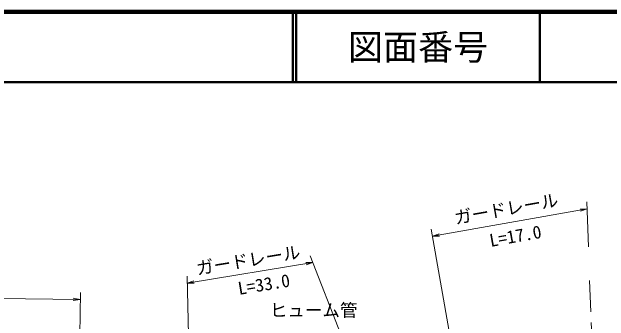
# Model space of a CAD drawing. Units: millimetres, scale not verified. Extents: x 40000 to 680000, y 20000 to 380000.
# Drawn here: x 468712 to 553852, y 335964 to 380000 of the extents above; entities that cross this region are included whole.
import ezdxf
from ezdxf.enums import TextEntityAlignment as Align

# ---------------------------------------------------------------- set-up
doc = ezdxf.new("R2010")
doc.units = ezdxf.units.MM
doc.header["$LTSCALE"] = 1000
doc.linetypes.add('CHAIN', pattern=[18.5, 12, -1.5, 3.5, -1.5])
for name, color, linetype, lineweight in [('M-BGD', 7, 'Continuous', 13), ('M-STR-HTXT', 7, 'Continuous', 13), ('M-TTL', 2, 'Continuous', 140), ('M-TTL-LINE', 7, 'Continuous', 50)]:
    doc.layers.add(name, color=color, linetype=linetype, lineweight=lineweight)
doc.layers.add('M-TTL-TXT', color=7, linetype='Continuous')
doc.styles.add('ＭＳ ゴシック', font='')
doc.styles.get('ＭＳ ゴシック').set_extended_font_data('MS Gothic')

# ---------------------------------------------------------------- blocks, each defined once
blk = doc.blocks.new('open_arrow')
at = {"color": 0, "linetype": 'Continuous', "lineweight": -2}
blk.add_lwpolyline([(7.5, 1.25), (0, 0), (7.5, -1.25)], dxfattribs=at)

msp = doc.modelspace()

# ---------------------------------------------------------------- linework, layer by layer
at = {"layer": 'M-BGD', "linetype": 'CHAIN'}
msp.add_line((553491, 281809), (551058, 341760), dxfattribs=at)
at = {"layer": 'M-STR-HTXT'}
for p, q in [((550907, 346541), (550703, 352943)), ((528671, 348052), (550735, 351934)), ((534227, 316756), (528496, 349036)), ((524197, 312028), (511245, 345244)), ((493704, 341347), (511616, 344292)), ((494498, 307254), (493681, 342357)), ((478076, 308286), (478467, 340046)), ((441398, 339503), (478454, 339046))]:
    msp.add_line(p, q, dxfattribs=at)
at = {"layer": 'M-TTL'}
msp.add_line((680000, 380000), (40000, 380000), dxfattribs=at)
at = {"layer": 'M-TTL-LINE'}
for p, q in [((508747, 380000), (508747, 370000)), ((509247, 380000), (509247, 370000)), ((543997, 380000), (543997, 370000)), ((40000, 370000), (680000, 370000))]:
    msp.add_line(p, q, dxfattribs=at)

# ---------------------------------------------------------------- block references
at = {"layer": 'M-STR-HTXT', "xscale": 133, "yscale": 133}
for p, rotation in [((550735, 351934), 190), ((528671, 348052), 10), ((511616, 344292), 189.3), ((493704, 341347), 9.3), ((478454, 339046), 179.3)]:
    msp.add_blockref('open_arrow', p, dxfattribs=dict(at, rotation=rotation))

# ---------------------------------------------------------------- texts
at = {"layer": 'M-STR-HTXT', "style": 'ＭＳ ゴシック'}
for s, rotation, p in [('ガードレール', 10.067, (539446, 350512)), ('L=17.0', 10.067, (540755, 346634)), ('ガードレール', 9.252, (502639, 343196)), ('L=33.0', 9.252, (504873, 339748))]:
    msp.add_text(s, height=1833, rotation=rotation, dxfattribs=at).set_placement(p, align=Align.BOTTOM_CENTER)
msp.add_text('ヒューム管', height=1833, dxfattribs=at).set_placement((505481, 336040), align=Align.BOTTOM_LEFT)
at = {"layer": 'M-TTL-TXT', "style": 'ＭＳ ゴシック'}
msp.add_text('図面番号', height=3666, dxfattribs=at).set_placement((526622, 375000), align=Align.MIDDLE_CENTER)

doc.saveas('drawing.dxf')
